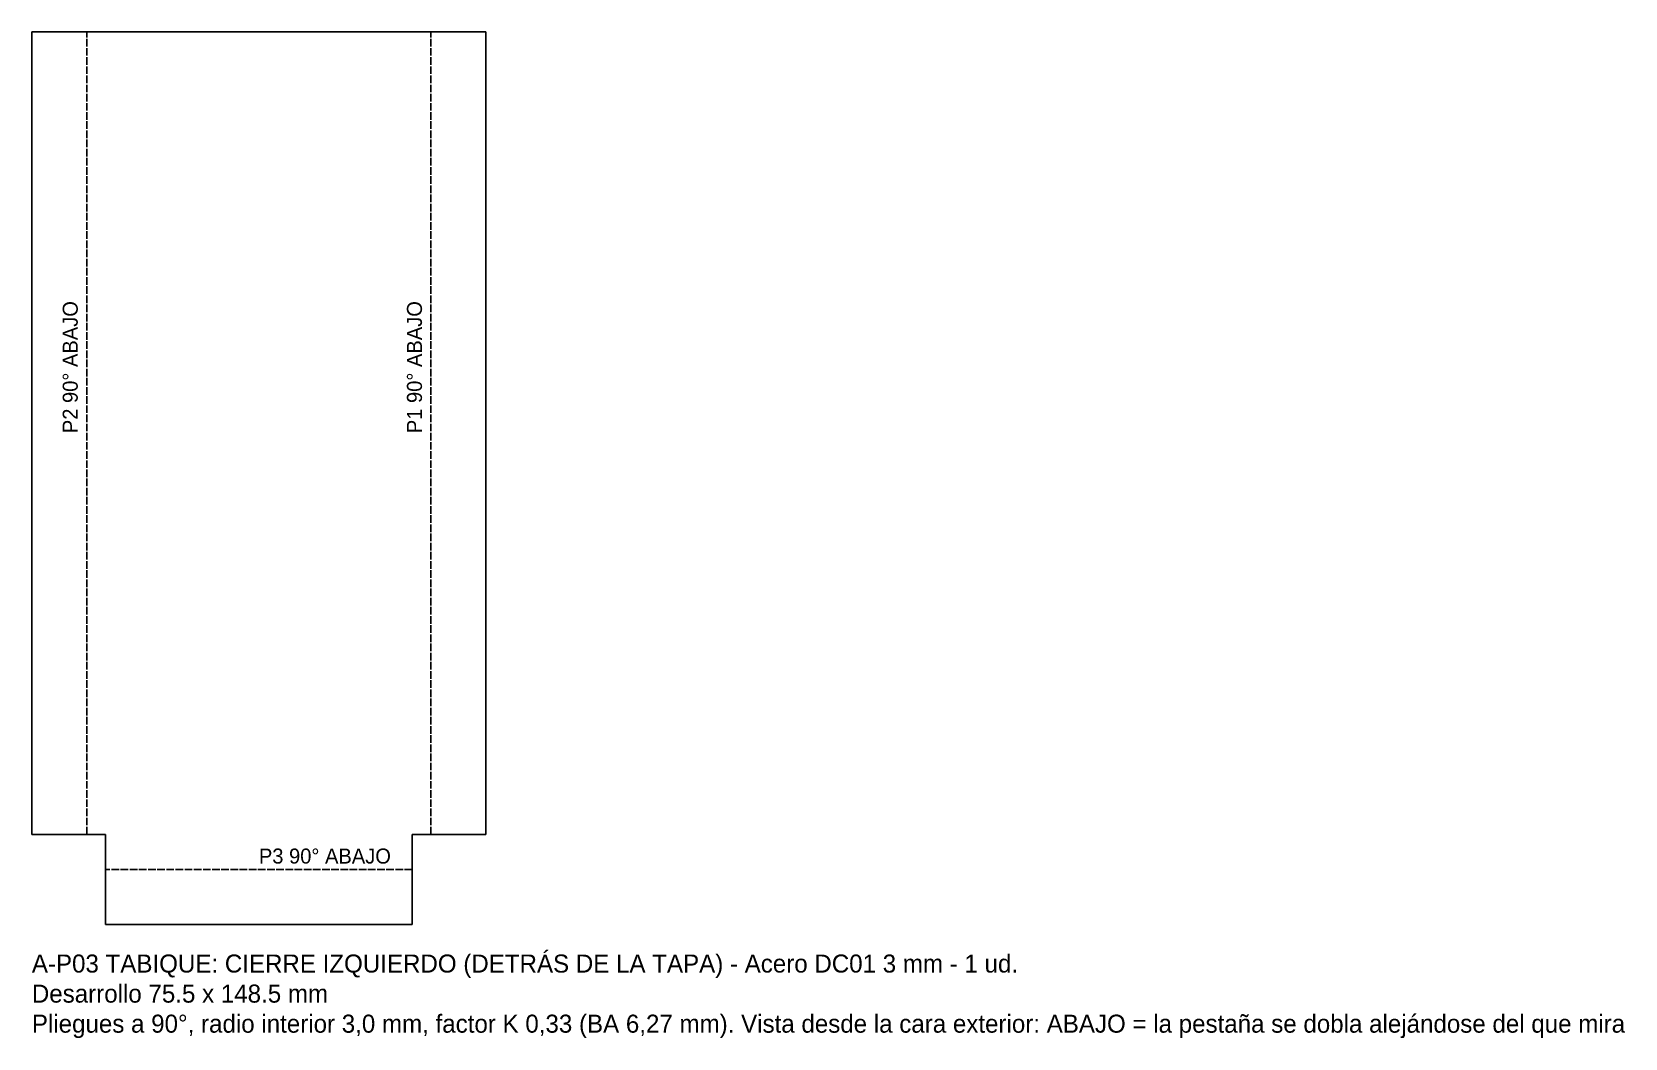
# Model space of a CAD drawing. Header units: millimetres. Extents: x 0 to 265, y -19 to 148.
import ezdxf

# ---------------------------------------------------------------- set-up
doc = ezdxf.new("R2010")
doc.units = ezdxf.units.MM
doc.linetypes.add('DASHED', pattern=[1.524, 1.27, -0.254])
for name, color, linetype in [('CORTE', 7, 'CONTINUOUS'), ('PLIEGUES', 1, 'DASHED'), ('TEXTO', 3, 'CONTINUOUS')]:
    doc.layers.add(name, color=color, linetype=linetype)

msp = doc.modelspace()

# ---------------------------------------------------------------- linework, layer by layer
at = {"layer": 'CORTE'}
for p, q in [((75.53, 148.47), (0, 148.47)), ((0, 148.47), (0, 14.97)), ((75.53, 14.97), (75.53, 148.47)), ((0, 14.97), (12.27, 14.97)), ((12.27, 14.97), (12.27, 0)), ((63.27, 0), (63.27, 14.97)), ((63.27, 14.97), (75.53, 14.97)), ((12.27, 0), (63.27, 0))]:
    msp.add_line(p, q, dxfattribs=at)
at = {"layer": 'PLIEGUES', "linetype": 'DASHED'}
for p, q in [((9.13, 14.97), (9.13, 148.47)), ((66.4, 14.97), (66.4, 148.47)), ((63.27, 9.13), (12.27, 9.13))]:
    msp.add_line(p, q, dxfattribs=at)

# ---------------------------------------------------------------- texts
at = {"layer": 'TEXTO'}
for s, p in [('P2 90° ABAJO', (7.63, 81.72)), ('P1 90° ABAJO', (64.9, 81.72))]:
    msp.add_text(s, height=2.5, rotation=90, dxfattribs=at).set_placement(p)
for s, height, p in [('P3 90° ABAJO', 2.5, (37.77, 10.13)), ('A-P03 TABIQUE: CIERRE IZQUIERDO (DETRÁS DE LA TAPA) - Acero DC01 3 mm - 1 ud.', 3, (0, -8)), ('Desarrollo 75.5 x 148.5 mm', 3, (0, -13)), ('Pliegues a 90°, radio interior 3,0 mm, factor K 0,33 (BA 6,27 mm). Vista desde la cara exterior: ABAJO = la pestaña se dobla alejándose del que mira', 3, (0, -18))]:
    msp.add_text(s, height=height, dxfattribs=at).set_placement(p)

doc.saveas('drawing.dxf')
